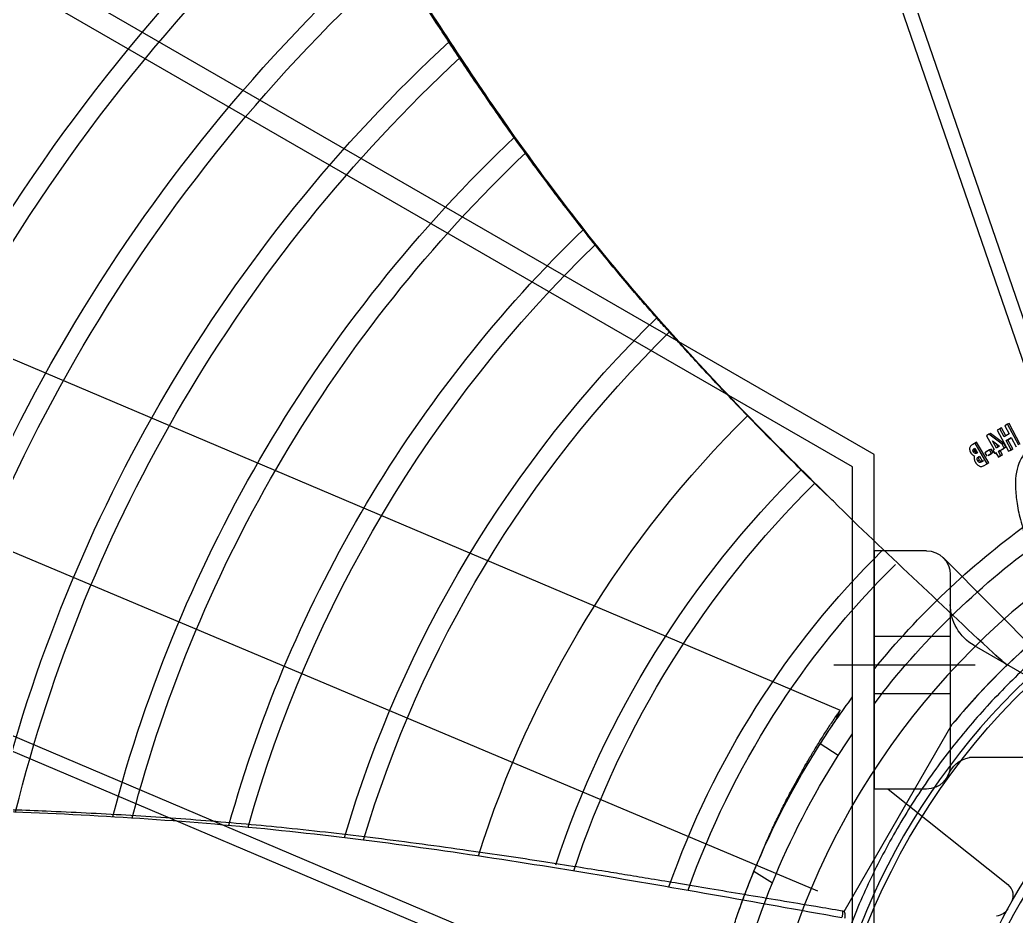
# Model space of a CAD drawing. Header units: millimetres. Extents: x 89978 to 501025, y -351975 to 835730.
# Drawn here: x 398076.5 to 398285.5, y -108286.1 to -108098 of the extents above; entities that cross this region are included whole.
import ezdxf

# ---------------------------------------------------------------- set-up
doc = ezdxf.new("R2010")
doc.units = ezdxf.units.MM
doc.header["$LTSCALE"] = 150
doc.linetypes.add('CENTER', pattern=[50.8, 31.75, -6.35, 6.35, -6.35])
doc.linetypes.add('DIVIDEX2', pattern=[63.5, 25.4, -12.7, 0, -12.7, 0, -12.7])
doc.layers.add('------00 Load Bank', color=3, linetype='Continuous')

# ---------------------------------------------------------------- blocks, each defined once
blk = doc.blocks.new('A$C02650c35')
at = {"color": 0}
for p, q in [((653.08, 424.99), (623.11, 454.75)), ((634.61, 431.5), (621.95, 453.44)), ((611.14, 442.55), (611.14, 430.5)), ((604.5, 413.5), (584.45, 438.58)), ((649.5, 426.5), (609.5, 426.5)), ((604.5, 421.5), (604.5, 410.5)), ((654.5, 421.5), (654.5, 410.5)), ((370.3, 410.5), (674.7, 410.5)), ((370.3, 410.5), (674.7, 410.5)), ((654.5, 410.5), (604.5, 410.5)), ((372.9, 406), (672.1, 406)), ((372.9, 406), (672.1, 406))]:
    blk.add_line(p, q, dxfattribs=at)
at = {"color": 0, "linetype": 'Continuous', "lineweight": 25}
for p, q in [((886.73, 378.59), (667.66, 454.02)), ((885.76, 375.76), (666.69, 451.19)), ((676.81, 441.17), (681.22, 438.83)), ((675.41, 438.73), (675.72, 439.27)), ((675.59, 439.07), (675.41, 438.73)), ((675.59, 439.07), (675.89, 439.6)), ((675.89, 439.6), (675.72, 439.27)), ((675.72, 439.27), (677.64, 438.23)), ((675.89, 439.6), (677.81, 438.56)), ((678.25, 439.28), (676.32, 440.3)), ((676.64, 440.85), (681.06, 438.51)), ((677.64, 438.23), (678.25, 439.28)), ((677.81, 438.56), (678.23, 439.28)), ((674.16, 436.59), (674.46, 437.1)), ((674.35, 436.92), (674.16, 436.59)), ((674.35, 436.92), (674.5, 437.18)), ((674.65, 437.43), (674.46, 437.1)), ((674.46, 437.1), (675.35, 436.6)), ((674.5, 437.18), (674.65, 437.43)), ((674.65, 437.43), (675.54, 436.93)), ((675.35, 436.6), (676.07, 437.83)), ((675.54, 436.93), (675.35, 436.6)), ((679.8, 436.34), (675.41, 438.73)), ((675.54, 436.93), (675.89, 437.54)), ((675.89, 437.54), (676.25, 438.16)), ((676.25, 438.16), (676.07, 437.83)), ((676.07, 437.83), (676.87, 437.39)), ((676.46, 436.83), (676.08, 436.19)), ((676.25, 438.16), (677.04, 437.72)), ((677.57, 435.36), (676.46, 436.83)), ((677.04, 437.72), (676.87, 437.39)), ((676.87, 437.39), (678.95, 434.61)), ((677.04, 437.72), (679.13, 434.94)), ((677.81, 438.56), (677.64, 438.23)), ((679.04, 438.85), (678.43, 437.8)), ((678.43, 437.8), (680.12, 436.88)), ((678.6, 438.13), (680.29, 437.21)), ((680.74, 437.95), (679.04, 438.85)), ((680.12, 436.88), (679.8, 436.34)), ((680.29, 437.21), (680.12, 436.88)), ((681.06, 438.51), (680.74, 437.95)), ((681.22, 438.83), (681.06, 438.51)), ((633.06, 435.48), (633.21, 435.32)), ((675.05, 436.08), (674.16, 436.59)), ((674.54, 434.43), (674.94, 435.13)), ((674.94, 435.12), (674.54, 434.43)), ((674.9, 435.05), (675.14, 435.46)), ((675.1, 436.16), (674.91, 435.83)), ((674.91, 435.83), (675.05, 436.08)), ((675.63, 435.42), (674.91, 435.83)), ((675.14, 435.46), (674.94, 435.13)), ((674.94, 435.13), (675.67, 434.71)), ((675.14, 435.46), (675.86, 435.05)), ((675.67, 434.71), (675.27, 434.03)), ((675.78, 435.67), (675.63, 435.42)), ((675.86, 435.05), (675.67, 434.71)), ((678.63, 434.06), (675.78, 435.67)), ((676.08, 436.19), (677.57, 435.36)), ((676.27, 436.52), (677, 436.11)), ((679.13, 434.94), (678.95, 434.61)), ((672.35, 433.47), (672.79, 434.23)), ((672.99, 434.57), (672.79, 434.23)), ((672.79, 434.23), (677.1, 431.7)), ((672.99, 434.57), (677.3, 432.03)), ((673.28, 433.29), (673.2, 433.15)), ((673.28, 433.29), (673.2, 433.15)), ((674.38, 432.63), (673.28, 433.29)), ((674.31, 432.52), (674.38, 432.63)), ((675.1, 433.74), (674.38, 434.16)), ((675.3, 434.07), (675.1, 433.74)), ((675.48, 434.39), (675.3, 434.07)), ((678.95, 434.61), (678.63, 434.06)), ((673.56, 432.59), (673.36, 432.26)), ((675.1, 432.21), (675.02, 432.08)), ((675.1, 432.21), (675.02, 432.08)), ((676.04, 431.65), (675.1, 432.21)), ((675.46, 431.69), (675.25, 431.36)), ((675.95, 431.5), (676.04, 431.65)), ((677.1, 431.7), (676.84, 431.25)), ((677.04, 431.58), (676.84, 431.25)), ((677.17, 431.8), (677.04, 431.58)), ((677.3, 432.03), (677.1, 431.7)), ((677.3, 432.03), (677.17, 431.8)), ((578.83, 404.24), (618.1, 426.91)), ((370.3, 410.5), (672.07, 410.5)), ((370.3, 410.5), (672.07, 410.5)), ((618.96, 402.52), (621.08, 403.41)), ((711.53, 190.32), (621.08, 403.41)), ((611.55, 403), (613.97, 399.21)), ((587.25, 385.31), (584.79, 389.17)), ((587.54, 385.43), (588.95, 386.03)), ((590.12, 386.53), (590.14, 386.53)), ((641.65, 160.97), (551.12, 374.25)), ((644.41, 162.14), (553.88, 375.42))]:
    blk.add_line(p, q, dxfattribs=at)
at = {"color": 0, "linetype": 'CENTER', "ltscale": 2}
blk.add_line((630.5, 431.74), (630.5, 402.07), dxfattribs=at)
at = {"color": 0, "ltscale": 3}
for p, q in [((624.5, 426.5), (624.5, 410.5)), ((636.5, 426.5), (636.5, 410.5))]:
    blk.add_line(p, q, dxfattribs=at)
at = {"color": 0, "linetype": 'Continuous'}
for p, q in [((674.7, 410.5), (776.67, 233.89)), ((674.7, 410.5), (776.67, 233.89)), ((672.1, 406), (772.77, 231.64)), ((672.1, 406), (772.77, 231.64))]:
    blk.add_line(p, q, dxfattribs=at)
at = {"color": 0, "linetype": 'DIVIDEX2', "ltscale": 0.5}
blk.add_line((683.42, 160.68), (583.13, 398.64), dxfattribs=at)
at = {"color": 0, "linetype": 'Continuous', "lineweight": 25, "flags": 128}
blk.add_lwpolyline([(611.55, 403), (614.43, 404.88), (616.08, 406)], dxfattribs=at)
at = {"color": 0}
for radius in [441, 403, 399.8, 157.5, 116.82]:
    blk.add_circle((522.5, 542.5), radius, dxfattribs=at)
at = {"color": 0, "linetype": 'CENTER'}
blk.add_circle((522.5, 542.5), 420, dxfattribs=at)
blk.add_circle((522.5, 542.5), 420, dxfattribs=at)
at = {"color": 0, "linetype": 'Continuous', "lineweight": 25}
blk.add_circle((522.5, 542.5), 145, dxfattribs=at)
for radius, start, end in [(143.8, 274.0829, 325.9171), (165.5, 307.1001, 323.9681), (170, 309.0614, 323.9681), (170, 302.5523, 306.5881), (165.5, 292.1087, 302.5523), (170, 292.3881, 302.5523), (165.5, 271.0387, 292.1087), (170, 289.2622, 292.3881)]:
    blk.add_arc((522.5, 542.5), radius, start, end, dxfattribs=at)
at = {"color": 0}
for centre, radius, start, end in [((522.5, 542.5), 118.5, 270, 306.8042), ((582.16, 436.65), 3, 40.0001, 119.4057), ((580.83, 435.92), 3, 118.6907, 174.4269), ((643.27, 436.5), 10, 210, 270), ((605.17, 431.7), 6.09, 290.6696, 348.6713), ((609.5, 421.5), 5, 90, 180), ((649.5, 421.5), 5, 0, 90), ((522.5, 542.5), 181.5, 289.5657, 315.3621), ((522.5, 542.5), 185.5, 289.3551, 315.3621), ((522.5, 542.5), 205.5, 288.3996, 315.3621), ((522.5, 542.5), 209.5, 288.3996, 315.3621), ((522.5, 542.5), 225.5, 287.5546, 315.3445), ((522.5, 542.5), 249.5, 286.6173, 315.513), ((522.5, 542.5), 253.5, 286.465, 315.5604), ((522.5, 542.5), 273.5, 285.7065, 315.8843), ((522.5, 542.5), 277.5, 285.5549, 315.9667), ((522.5, 542.5), 297.5, 284.7958, 316.4472), ((522.5, 542.5), 301.5, 284.6444, 316.5541), ((522.5, 542.5), 321.5, 283.8985, 317.1218), ((522.5, 542.5), 325.5, 283.7524, 317.2394), ((522.5, 542.5), 345.5, 283.0419, 317.8319), ((522.5, 542.5), 349.5, 282.9044, 317.9495), ((522.5, 542.5), 369.5, 282.2436, 318.5201), ((522.5, 542.5), 373.5, 282.1171, 318.6292)]:
    blk.add_arc(centre, radius, start, end, dxfattribs=at)
at = {"color": 0, "linetype": 'Continuous', "lineweight": 25}
for points, knots in [([(375.53, 542.5), (375.57, 539.99), (375.64, 534.97), (376.24, 527.44), (377.21, 519.94), (378.7, 511.75), (380.85, 502.91), (383.83, 493.49), (387.45, 484.25), (391.7, 475.24), (396.94, 465.85), (403.29, 456.25), (410.93, 446.56), (419.44, 437.47), (428.68, 429.14), (438.58, 421.64), (448.99, 415.04), (460.04, 409.27), (471.5, 404.47), (483.3, 400.68), (495.31, 397.89), (507.63, 396.11), (520.05, 395.38), (532.47, 395.7), (544.72, 397.05), (556.95, 399.44), (568.89, 402.86), (580.48, 407.27), (591.61, 412.59), (602.35, 418.9), (612.51, 426.09), (621.98, 434.08), (630.71, 442.79), (638.75, 452.29), (645.96, 462.44), (652.27, 473.13), (657.62, 484.24), (662.07, 495.88), (665.17, 506.67), (667.23, 516.46), (668.52, 525.06), (669.3, 533.76), (669.54, 542.09), (669.34, 550.03), (668.76, 557.56), (667.79, 565.06), (666.16, 574.05), (663.54, 584.43), (659.53, 596.1), (654.52, 607.49), (648.55, 618.41), (641.7, 628.77), (634.06, 638.45), (625.54, 647.54), (616.32, 655.86), (606.44, 663.35), (596.02, 669.96), (584.98, 675.73), (573.51, 680.52), (561.69, 684.33), (549.67, 687.11), (537.34, 688.9), (524.95, 689.62), (512.53, 689.3), (500.28, 687.95), (488.05, 685.56), (476.11, 682.14), (464.5, 677.73), (453.38, 672.4), (442.64, 666.09), (432.49, 658.91), (423.02, 650.92), (414.29, 642.21), (406.25, 632.71), (399.04, 622.55), (392.74, 611.88), (387.39, 600.77), (382.94, 589.14), (379.83, 578.33), (377.77, 568.54), (376.49, 559.94), (375.68, 551.24), (375.58, 545.42), (375.53, 542.5)], [0, 0, 0, 0, 0.008148, 0.016329, 0.024509, 0.032722, 0.04336, 0.054073, 0.064787, 0.075604, 0.086421, 0.0997, 0.112979, 0.126448, 0.140113, 0.153362, 0.166751, 0.18014, 0.193805, 0.207084, 0.220364, 0.233832, 0.247498, 0.260747, 0.274136, 0.287525, 0.30119, 0.314439, 0.327781, 0.341217, 0.354882, 0.368162, 0.381441, 0.39491, 0.408575, 0.421824, 0.435213, 0.448602, 0.462267, 0.471652, 0.481085, 0.490519, 0.500003, 0.508151, 0.516332, 0.524512, 0.532725, 0.546005, 0.559284, 0.572753, 0.586418, 0.599667, 0.613056, 0.626445, 0.64011, 0.653359, 0.666701, 0.680137, 0.693803, 0.707051, 0.720441, 0.73383, 0.747495, 0.760744, 0.774133, 0.787522, 0.801187, 0.814436, 0.827825, 0.841214, 0.85488, 0.868159, 0.881438, 0.894907, 0.908572, 0.921851, 0.93513, 0.948599, 0.962264, 0.971649, 0.981082, 0.990516, 1, 1, 1, 1]), ([(897.03, 416.99), (889.14, 421.48), (873.07, 430.61), (848.73, 444.14), (823.89, 457.38), (798.75, 469.94), (773.35, 481.46), (747.72, 492.03), (722, 501.93), (696.12, 511.43), (678.82, 517.68), (670.17, 520.81)], [0.0040453, 0.0040453, 0.0040453, 0.0040453, 0.1120904, 0.224186, 0.3362006, 0.4480891, 0.5598872, 0.6697434, 0.7797254, 0.8898282, 1, 1, 1, 1]), ([(897.11, 417.24), (894.2, 418.91), (887.99, 422.44), (878.85, 427.64), (870.06, 432.61), (862.36, 436.93), (855.75, 440.6), (847.79, 445), (837.98, 450.33), (825.04, 457.2), (811.01, 464.4), (795.89, 471.8), (779.98, 479.16), (763.01, 486.53), (748.66, 492.42), (737.62, 496.82), (730.49, 499.61), (723.97, 502.13), (718.44, 504.24), (713.51, 506.11), (708.66, 507.95), (703.2, 510), (697.01, 512.31), (690.27, 514.82), (683.22, 517.45), (676.71, 519.86), (672.59, 521.4), (670.84, 522.05)], [0.004054, 0.004054, 0.004054, 0.004054, 0.044055, 0.0892389, 0.1294144, 0.1645669, 0.1946506, 0.2196261, 0.2731864, 0.3280385, 0.3947317, 0.4616638, 0.5294155, 0.6044734, 0.683072, 0.7151603, 0.7467466, 0.7747501, 0.7989803, 0.8176563, 0.837837, 0.8611081, 0.8874794, 0.916906, 0.9473172, 0.9775846, 1, 1, 1, 1]), ([(653.34, 471.99), (655.26, 470.84), (658.86, 468.69), (663.55, 465.23), (667.39, 461.96), (670.54, 458.86), (673.08, 455.96), (675.05, 453.3), (676.47, 450.97), (677.37, 449.01), (677.61, 447.39), (677.29, 445.73), (676.66, 443.93), (675.29, 442.21), (673.39, 440.99), (670.99, 440.28), (668.11, 440.09), (664.75, 440.39), (660.93, 441.18), (656.6, 442.44), (651.71, 444.22), (647.1, 446.11), (644.13, 447.47), (643, 447.99)], [0, 0, 0, 0, 0.080739, 0.151235, 0.213353, 0.268442, 0.318269, 0.361669, 0.398556, 0.428698, 0.452315, 0.472715, 0.51153, 0.548468, 0.58504, 0.622842, 0.663507, 0.708451, 0.759052, 0.815438, 0.879842, 0.953818, 1, 1, 1, 1]), ([(638.09, 446.9), (636.57, 445.11), (633.53, 441.53), (628.63, 436.43), (623.52, 431.52), (619.91, 428.45), (618.1, 426.91)], [0, 0, 0, 0, 0.24861, 0.497769, 0.748603, 1, 1, 1, 1]), ([(630.48, 438.44), (630.75, 438.13), (631.26, 437.53), (632.15, 436.51), (632.75, 435.83), (633.06, 435.48)], [0, 0, 0, 0, 0.345184, 0.660587, 1, 1, 1, 1]), ([(630.48, 438.44), (630.52, 438.4), (630.89, 437.96), (631.77, 436.94), (632.63, 435.97), (633.06, 435.48)], [0, 0, 0, 0, 0.0497641, 0.5250064, 1, 1, 1, 1]), ([(633.07, 435.47), (633.06, 435.47), (633.05, 435.47), (633.06, 435.48), (633.06, 435.48)], [0, 0, 0, 0, 0.761057, 1, 1, 1, 1]), ([(633.07, 435.47), (638.35, 429.85), (648.9, 418.63), (659.89, 406.96), (665.78, 401.09), (666.21, 400.65)], [0, 0, 0, 0, 0.481211, 0.961441, 1, 1, 1, 1]), ([(673.05, 431.79), (673, 431.82), (672.82, 431.94), (672.58, 432.15), (672.37, 432.42), (672.24, 432.66), (672.18, 432.89), (672.2, 433.17), (672.29, 433.35), (672.35, 433.47)], [0, 0, 0, 0, 0.06266, 0.249252, 0.373609, 0.4986, 0.623723, 0.748551, 1, 1, 1, 1]), ([(673.2, 433.15), (673.13, 433.02), (673.04, 432.86), (673.04, 432.62), (673.1, 432.49), (673.21, 432.36), (673.31, 432.29), (673.36, 432.26)], [0, 0, 0, 0, 0.4959, 0.620732, 0.746414, 0.872582, 1, 1, 1, 1]), ([(673.4, 433.48), (673.33, 433.36), (673.24, 433.19), (673.25, 432.93), (673.33, 432.79), (673.43, 432.68), (673.52, 432.62), (673.56, 432.59)], [0, 0, 0, 0, 0.5, 0.655867, 0.776779, 0.898139, 1, 1, 1, 1]), ([(673.56, 432.59), (673.65, 432.55), (673.79, 432.48), (673.98, 432.46), (674.16, 432.48), (674.29, 432.55), (674.34, 432.63), (674.36, 432.65)], [0, 0, 0, 0, 0.249514, 0.425336, 0.599722, 0.883024, 1, 1, 1, 1]), ([(674.41, 431.58), (674.32, 431.55), (674.13, 431.49), (673.79, 431.49), (673.41, 431.59), (673.17, 431.73), (673.05, 431.79)], [0, 0, 0, 0, 0.2487203, 0.4984338, 0.7487079, 1, 1, 1, 1]), ([(673.36, 432.26), (673.41, 432.23), (673.52, 432.17), (673.7, 432.12), (673.86, 432.13), (674.03, 432.18), (674.19, 432.32), (674.27, 432.45), (674.31, 432.52)], [0, 0, 0, 0, 0.1241175, 0.2490173, 0.3744286, 0.499969, 0.7499595, 1, 1, 1, 1]), ([(675.07, 430.8), (675.03, 430.83), (674.95, 430.88), (674.8, 430.99), (674.63, 431.16), (674.49, 431.37), (674.44, 431.51), (674.41, 431.58)], [0, 0, 0, 0, 0.125463, 0.250126, 0.499927, 0.74927, 1, 1, 1, 1]), ([(675.02, 432.08), (675, 432.03), (674.94, 431.92), (674.93, 431.77), (674.98, 431.63), (675.04, 431.53), (675.14, 431.43), (675.21, 431.38), (675.25, 431.36)], [0, 0, 0, 0, 0.249435, 0.499226, 0.624652, 0.749536, 0.873948, 1, 1, 1, 1]), ([(676.43, 430.73), (676.35, 430.67), (676.19, 430.57), (675.85, 430.54), (675.45, 430.6), (675.2, 430.73), (675.07, 430.8)], [0, 0, 0, 0, 0.250156, 0.500622, 0.750062, 1, 1, 1, 1]), ([(675.15, 432.18), (675.15, 432.17), (675.13, 432.12), (675.16, 432.01), (675.23, 431.88), (675.34, 431.77), (675.42, 431.71), (675.46, 431.69)], [0, 0, 0, 0, 0.075084, 0.326607, 0.580052, 0.817178, 1, 1, 1, 1]), ([(675.25, 431.36), (675.29, 431.33), (675.37, 431.29), (675.49, 431.26), (675.6, 431.25), (675.73, 431.28), (675.86, 431.36), (675.92, 431.45), (675.95, 431.5)], [0, 0, 0, 0, 0.123522, 0.248139, 0.370579, 0.498886, 0.748791, 1, 1, 1, 1]), ([(675.46, 431.69), (675.52, 431.66), (675.63, 431.6), (675.78, 431.58), (675.85, 431.6), (675.89, 431.6)], [0, 0, 0, 0, 0.417609, 0.726108, 1, 1, 1, 1]), ([(676.84, 431.25), (676.78, 431.15), (676.67, 430.96), (676.51, 430.8), (676.43, 430.73)], [0, 0, 0, 0, 0.500362, 1, 1, 1, 1]), ([(578.96, 403.81), (578.94, 403.9), (578.89, 404.12), (578.7, 404.27), (578.44, 404.36), (578.15, 404.39), (577.78, 404.38), (577.49, 404.34), (577.33, 404.31)], [0, 0, 0, 0, 0.1550506, 0.3701279, 0.5015778, 0.6504888, 0.8178673, 1, 1, 1, 1]), ([(578.89, 403.74), (578.92, 403.77), (579.01, 403.85), (578.85, 403.89), (578.58, 403.9), (578.29, 403.88), (577.95, 403.83), (577.68, 403.79), (577.55, 403.76)], [0, 0, 0, 0, 0.135434, 0.420815, 0.56492, 0.709342, 0.854637, 1, 1, 1, 1]), ([(601.07, 155.39), (601.01, 164.47), (600.88, 182.95), (600.44, 210.8), (599.48, 238.93), (597.78, 266.98), (595.06, 294.74), (591.4, 322.22), (587.12, 349.44), (582.41, 376.61), (579.17, 394.71), (577.55, 403.76)], [0.0040453, 0.0040453, 0.0040453, 0.0040453, 0.1120904, 0.224186, 0.3362006, 0.4480891, 0.5598872, 0.6697434, 0.7797254, 0.8898282, 1, 1, 1, 1]), ([(601.33, 155.45), (601.31, 158.8), (601.28, 165.95), (601.2, 176.46), (601.11, 186.56), (601, 195.39), (600.88, 202.95), (600.71, 212.04), (600.42, 223.2), (599.9, 237.85), (599.12, 253.59), (597.97, 270.39), (596.38, 287.85), (594.28, 306.23), (592.21, 321.6), (590.5, 333.36), (589.35, 340.92), (588.27, 347.84), (587.34, 353.69), (586.49, 358.89), (585.65, 364.01), (584.7, 369.76), (583.61, 376.27), (582.41, 383.37), (581.16, 390.79), (580, 397.63), (579.27, 401.97), (578.96, 403.81)], [0.004054, 0.004054, 0.004054, 0.004054, 0.044055, 0.0892389, 0.1294144, 0.1645669, 0.1946506, 0.2196261, 0.2731864, 0.3280385, 0.3947317, 0.4616638, 0.5294155, 0.6044734, 0.683072, 0.7151603, 0.7467466, 0.7747501, 0.7989803, 0.8176563, 0.837837, 0.8611081, 0.8874794, 0.916906, 0.9473172, 0.9775846, 1, 1, 1, 1]), ([(590.14, 386.53), (591.02, 386.91), (592.8, 387.66), (595.56, 388.89), (598.39, 390.21), (601.28, 391.64), (604.58, 393.34), (607.62, 395.01), (610.38, 396.59), (612.48, 397.84), (614.6, 399.14), (616.74, 400.51), (618.9, 401.92), (620.35, 402.92), (621.08, 403.41)], [0, 0, 0, 0, 0.09594, 0.191903, 0.287866, 0.384015, 0.480164, 0.609768, 0.674639, 0.73951, 0.804594, 0.869678, 0.934839, 1, 1, 1, 1]), ([(613.74, 399.06), (614.02, 399.24), (615.02, 399.87), (616.76, 401.02), (618.23, 402.02), (618.96, 402.52)], [0, 0, 0, 0, 0.162945, 0.581473, 1, 1, 1, 1]), ([(666.21, 400.65), (671.17, 395.64), (681.48, 385.21), (697.7, 369.97), (714.87, 355.07), (732.42, 341.47), (750.13, 328.95), (767.88, 317.26), (785.89, 305.96), (803.78, 295.04), (815.63, 287.81), (821.42, 284.29)], [0, 0, 0, 0, 0.1081379, 0.2251135, 0.3413954, 0.4570616, 0.5657729, 0.6743483, 0.7829008, 0.8914823, 0.994843, 0.994843, 0.994843, 0.994843]), ([(666.21, 400.57), (666.69, 400.07), (668.63, 398.08), (672.04, 394.63), (676.49, 390.17), (681.07, 385.66), (685.52, 381.36), (689.8, 377.3), (693.71, 373.65), (697.33, 370.33), (700.44, 367.53), (703.03, 365.22), (705.46, 363.09), (708.12, 360.79), (711.36, 358.03), (716.9, 353.42), (724.56, 347.31), (734.16, 340.06), (743.55, 333.31), (752.53, 327.13), (759.55, 322.44), (765.04, 318.86), (769.47, 315.99), (774.72, 312.64), (780.84, 308.78), (787.78, 304.47), (795.54, 299.69), (804.09, 294.46), (812.73, 289.19), (818.52, 285.64), (821.18, 284.01)], [0, 0, 0, 0, 0.0105993, 0.042715, 0.074456, 0.1073437, 0.1413731, 0.1694151, 0.1979263, 0.223438, 0.2448649, 0.2622189, 0.2766961, 0.2944954, 0.3162608, 0.341978, 0.4051023, 0.466824, 0.5267457, 0.5825963, 0.6340774, 0.6563171, 0.6830925, 0.7149493, 0.751887, 0.7939052, 0.84012, 0.8912343, 0.9472267, 0.994836, 0.994836, 0.994836, 0.994836]), ([(553.88, 375.42), (553.89, 375.42), (553.92, 375.43), (554.1, 375.46), (554.4, 375.52), (554.81, 375.6), (555.41, 375.71), (556.23, 375.88), (557.33, 376.1), (558.63, 376.38), (560.14, 376.72), (561.84, 377.11), (563.74, 377.57), (565.83, 378.11), (568.14, 378.73), (570.67, 379.46), (573.44, 380.3), (576.39, 381.26), (579.27, 382.25), (582.03, 383.26), (584.61, 384.24), (586.4, 384.97), (587.29, 385.33)], [0, 0, 0, 0, 0.040904, 0.081816, 0.122728, 0.163705, 0.204682, 0.259307, 0.313952, 0.368596, 0.423222, 0.477846, 0.532488, 0.58713, 0.641753, 0.698863, 0.755994, 0.813125, 0.870234, 0.913743, 0.957252, 1, 1, 1, 1])]:
    blk.add_open_spline(points, degree=3, knots=knots, dxfattribs=at)
blk.add_open_spline([(638.09, 446.9), (635.07, 443.25), (628.72, 436.28), (621.75, 429.93), (618.1, 426.91)], degree=3, dxfattribs=at)

msp = doc.modelspace()

# ---------------------------------------------------------------- block references
at = {"layer": '------00 Load Bank', "xscale": -1, "rotation": 270}
msp.add_blockref('A$C02650c35', (397845.16, -108863.93), dxfattribs=at)

doc.saveas('drawing.dxf')
